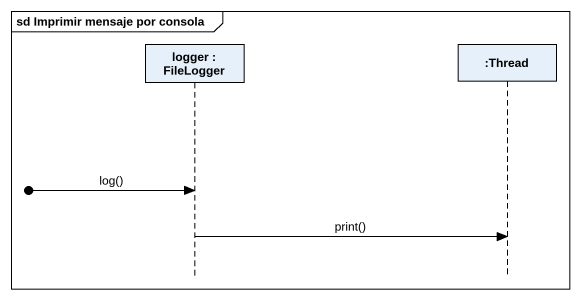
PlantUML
@startuml
mainframe sd Imprimir mensaje por consola
hide footbox
participant "logger : FileLogger" as logger
participant ":Thread" as Thread

[o-> logger : log()
logger -> Thread : print()
@enduml
